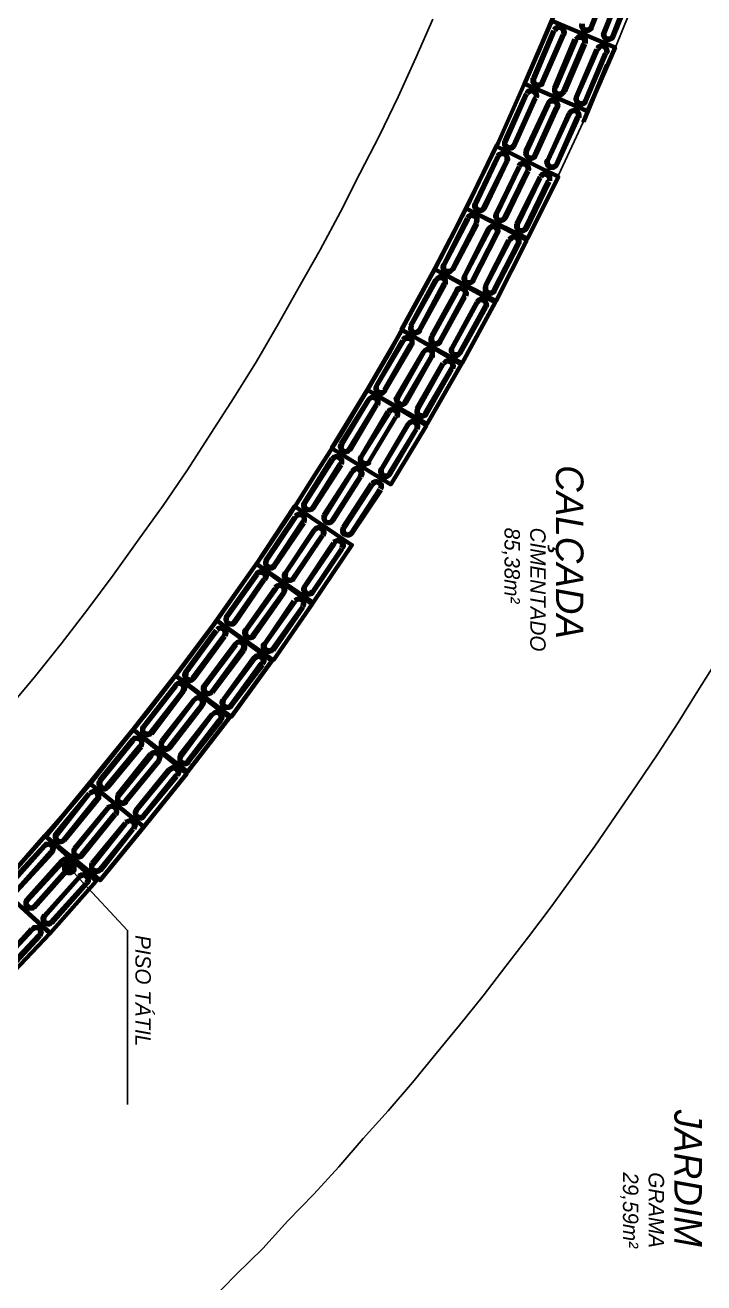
# Model space of a CAD drawing. Header units: millimetres. Extents: x 2273 to 2522, y 1034 to 1187.
# Drawn here: x 2394.156 to 2396.621, y 1162.299 to 1166.87 of the extents above; entities that cross this region are included whole.
import ezdxf

# ---------------------------------------------------------------- set-up
doc = ezdxf.new("R2010")
doc.units = ezdxf.units.MM
doc.layers.add('LAYER8', color=8, linetype='Continuous')
doc.layers.add('PAREDES', color=4, linetype='Continuous', lineweight=100)
doc.styles.get("Standard").update_dxf_attribs({"font": 'arial.ttf'})

# ---------------------------------------------------------------- blocks, each defined once
blk = doc.blocks.new('KJIUY')
at = {"layer": 'PAREDES', "color": 0, "linetype": 'Continuous'}
blk.add_lwpolyline([(83.3005, 144.5333), (83.1711, 144.651), (83.0417, 144.7657), (82.9093, 144.8775), (82.774, 144.9863), (82.6387, 145.0951), (82.5005, 145.201), (82.3623, 145.3039), (82.2211, 145.4039), (82.0799, 145.5039), (81.9358, 145.601), (81.7917, 145.6922), (81.6446, 145.7863), (81.4975, 145.8745), (81.3475, 145.9627), (81.1946, 146.0451), (81.0446, 146.1275), (80.8887, 146.2069), (80.7358, 146.2833), (80.5799, 146.3598), (80.4211, 146.4304), (80.2623, 146.501), (80.1034, 146.5686)], dxfattribs=at)
at = {"layer": 'PAREDES', "color": 160, "linetype": 'Continuous'}
for points in [[(80.1828, 146.7451), (80.0064, 146.8157)], [(80.1799, 146.7422), (80.0064, 146.8127)], [(80.0181, 146.8422), (80.1946, 146.7745)], [(80.0211, 146.848), (80.1946, 146.7775)], [(79.9858, 146.7657), (80.1623, 146.6951)], [(79.9887, 146.7686), (80.1652, 146.698)], [(80.3681, 146.4539), (80.1387, 146.5539), (80.2358, 146.7833), (80.4681, 146.6833), (80.3681, 146.4539)], [(80.1799, 146.7422), (80.1887, 146.7392), (80.1975, 146.7422), (80.2034, 146.7451), (80.2064, 146.751), (80.2093, 146.7598), (80.2064, 146.7686), (80.2034, 146.7745), (80.1946, 146.7775)], [(80.1828, 146.7451), (80.1946, 146.7451), (80.2034, 146.7539), (80.2034, 146.7657), (80.1946, 146.7745)], [(80.2564, 146.7539), (80.2475, 146.7569), (80.2417, 146.7539), (80.2328, 146.751), (80.2299, 146.7451), (80.227, 146.7363), (80.2299, 146.7275), (80.2328, 146.7216), (80.2387, 146.7186)], [(80.2534, 146.751), (80.2417, 146.751), (80.2328, 146.7422), (80.2328, 146.7304), (80.2417, 146.7216)], [(80.4181, 146.6451), (80.2417, 146.7216)], [(80.2564, 146.751), (80.4299, 146.6775)], [(80.2564, 146.748), (80.4299, 146.6745)], [(80.1505, 146.6627), (80.1564, 146.6598), (80.1652, 146.6627), (80.1711, 146.6657), (80.174, 146.6745), (80.177, 146.6804), (80.174, 146.6892), (80.1711, 146.6951), (80.1652, 146.701)], [(80.1505, 146.6657), (80.1623, 146.6657), (80.1711, 146.6745), (80.1711, 146.6863), (80.1623, 146.6951)], [(80.2211, 146.6775), (80.2152, 146.6775), (80.2064, 146.6775), (80.2005, 146.6716), (80.1946, 146.6657), (80.1946, 146.6569), (80.1946, 146.651), (80.2005, 146.6451), (80.2064, 146.6392)], [(80.2211, 146.6716), (80.2093, 146.6716), (80.2005, 146.6627), (80.2005, 146.651), (80.2064, 146.6422)], [(80.224, 146.6745), (80.3975, 146.601)], [(80.4152, 146.6422), (80.2417, 146.7157)], [(80.4152, 146.6422), (80.424, 146.6392), (80.4299, 146.6422), (80.4387, 146.6451), (80.4417, 146.651), (80.4446, 146.6598), (80.4417, 146.6686), (80.4387, 146.6745), (80.4299, 146.6775)], [(80.4181, 146.6451), (80.4299, 146.6451), (80.4387, 146.6539), (80.4387, 146.6657), (80.4299, 146.6745)], [(80.3828, 146.5627), (80.2064, 146.6363)], [(80.3828, 146.5686), (80.2093, 146.6422)], [(80.2211, 146.6686), (80.3946, 146.5951)], [(80.4917, 146.6539), (80.4828, 146.6539), (80.477, 146.6539), (80.4681, 146.648), (80.4652, 146.6422), (80.4623, 146.6363), (80.4652, 146.6275), (80.4681, 146.6216), (80.474, 146.6157)], [(80.4887, 146.648), (80.477, 146.648), (80.4681, 146.6422), (80.4681, 146.6304), (80.477, 146.6186)], [(80.4887, 146.6451), (80.6623, 146.5686)], [(80.4917, 146.651), (80.6652, 146.5716)], [(80.1887, 146.598), (80.1799, 146.601), (80.1711, 146.598), (80.1652, 146.5951), (80.1623, 146.5863), (80.1593, 146.5804), (80.1623, 146.5716), (80.1652, 146.5657), (80.1711, 146.5598)], [(80.1858, 146.5951), (80.174, 146.5951), (80.1652, 146.5863), (80.1652, 146.5745), (80.174, 146.5657)], [(80.1887, 146.598), (80.3652, 146.5216)], [(80.1887, 146.5922), (80.3623, 146.5157)], [(80.3828, 146.5627), (80.3887, 146.5627), (80.3975, 146.5627), (80.4034, 146.5657), (80.4093, 146.5745), (80.4093, 146.5804), (80.4093, 146.5892), (80.4034, 146.5951), (80.3975, 146.601)], [(80.3828, 146.5657), (80.3946, 146.5657), (80.4034, 146.5745), (80.4034, 146.5863), (80.3946, 146.5951)], [(80.6475, 146.5363), (80.474, 146.6157)], [(80.6475, 146.5392), (80.477, 146.6186)], [(80.3475, 146.4863), (80.174, 146.5598)], [(80.3505, 146.4892), (80.177, 146.5627)], [(80.4564, 146.5745), (80.4475, 146.5775), (80.4387, 146.5745), (80.4328, 146.5716), (80.4299, 146.5657), (80.427, 146.5569), (80.427, 146.548), (80.4328, 146.5422), (80.4387, 146.5392)], [(80.4534, 146.5716), (80.4417, 146.5716), (80.4328, 146.5627), (80.4328, 146.551), (80.4387, 146.5422)], [(80.6123, 146.4569), (80.4387, 146.5392)], [(80.6152, 146.4627), (80.4417, 146.5422)], [(80.4534, 146.5686), (80.627, 146.4892)], [(80.4564, 146.5745), (80.6299, 146.4951)], [(80.8211, 146.2422), (80.5946, 146.351), (80.7064, 146.5775), (80.9299, 146.4657), (80.8211, 146.2422)], [(80.6446, 146.5363), (80.6534, 146.5333), (80.6623, 146.5363), (80.6681, 146.5392), (80.674, 146.5451), (80.674, 146.5539), (80.674, 146.5598), (80.6681, 146.5686), (80.6623, 146.5716)], [(80.6475, 146.5392), (80.6593, 146.5392), (80.6681, 146.548), (80.6681, 146.5598), (80.6623, 146.5686)], [(80.7211, 146.548), (80.7152, 146.548), (80.7064, 146.548), (80.7005, 146.5451), (80.6946, 146.5363), (80.6946, 146.5304), (80.6946, 146.5216), (80.6975, 146.5157), (80.7034, 146.5098)], [(80.7211, 146.5422), (80.7093, 146.5451), (80.7005, 146.5363), (80.6975, 146.5245), (80.7064, 146.5157)], [(80.7211, 146.5392), (80.8917, 146.4569)], [(80.724, 146.5451), (80.8946, 146.4627)], [(80.3475, 146.4833), (80.3564, 146.4833), (80.3623, 146.4833), (80.3711, 146.4892), (80.374, 146.4951), (80.377, 146.5039), (80.374, 146.5098), (80.3711, 146.5186), (80.3623, 146.5216)], [(80.3505, 146.4892), (80.3623, 146.4892), (80.3711, 146.498), (80.3711, 146.5098), (80.3623, 146.5186)], [(80.4181, 146.498), (80.4123, 146.501), (80.4034, 146.498), (80.3975, 146.4951), (80.3917, 146.4892), (80.3917, 146.4804), (80.3917, 146.4716), (80.3946, 146.4657), (80.4034, 146.4627)], [(80.4181, 146.4951), (80.4064, 146.4951), (80.3975, 146.4863), (80.3946, 146.4745), (80.4034, 146.4657)], [(80.4181, 146.4922), (80.5917, 146.4127)], [(80.4211, 146.4951), (80.5946, 146.4186)], [(80.6123, 146.4598), (80.6211, 146.4569), (80.627, 146.4598), (80.6328, 146.4627), (80.6387, 146.4686), (80.6417, 146.4775), (80.6387, 146.4863), (80.6358, 146.4922), (80.6299, 146.4951)], [(80.6152, 146.4627), (80.627, 146.4627), (80.6358, 146.4716), (80.6358, 146.4833), (80.627, 146.4922)], [(80.877, 146.4245), (80.7064, 146.5098)], [(80.8799, 146.4304), (80.7093, 146.5127)], [(80.577, 146.3804), (80.4034, 146.4598)], [(80.5799, 146.3863), (80.4064, 146.4627)], [(80.6828, 146.4686), (80.677, 146.4716), (80.6681, 146.4686), (80.6623, 146.4657), (80.6564, 146.4598), (80.6564, 146.451), (80.6564, 146.4451), (80.6593, 146.4363), (80.6652, 146.4333)], [(80.6828, 146.4657), (80.6711, 146.4657), (80.6623, 146.4569), (80.6593, 146.4451), (80.6681, 146.4363)], [(80.6858, 146.4686), (80.8564, 146.3863)], [(80.6858, 146.4627), (80.8534, 146.3804)], [(81.0417, 146.1275), (80.8211, 146.2422), (80.9358, 146.4627), (81.1564, 146.351), (81.0417, 146.1275)], [(80.877, 146.4245), (80.8828, 146.4245), (80.8917, 146.4245), (80.8975, 146.4275), (80.9034, 146.4363), (80.9064, 146.4422), (80.9034, 146.451), (80.9005, 146.4569), (80.8946, 146.4627)], [(80.877, 146.4304), (80.8917, 146.4304), (80.9005, 146.4363), (80.9005, 146.448), (80.8917, 146.4569)], [(80.577, 146.3804), (80.5828, 146.3804), (80.5917, 146.3804), (80.5975, 146.3833), (80.6034, 146.3922), (80.6034, 146.398), (80.6034, 146.4069), (80.6005, 146.4127), (80.5917, 146.4186)], [(80.577, 146.3863), (80.5887, 146.3833), (80.5975, 146.3922), (80.6005, 146.4039), (80.5917, 146.4127)], [(80.8387, 146.351), (80.6681, 146.4333)], [(80.8417, 146.3539), (80.6711, 146.4363)], [(80.9505, 146.4333), (80.9446, 146.4363), (80.9358, 146.4363), (80.9299, 146.4304), (80.924, 146.4245), (80.9211, 146.4186), (80.924, 146.4098), (80.927, 146.4039), (80.9328, 146.398)], [(80.9505, 146.4304), (80.9387, 146.4304), (80.927, 146.4245), (80.927, 146.4127), (80.9358, 146.401)], [(81.1064, 146.3127), (80.9358, 146.401)], [(80.9505, 146.4333), (81.1211, 146.3451)], [(80.9505, 146.4275), (81.1181, 146.3422)], [(80.6475, 146.3922), (80.6417, 146.3951), (80.6328, 146.3922), (80.627, 146.3892), (80.6211, 146.3833), (80.6181, 146.3745), (80.6211, 146.3686), (80.624, 146.3598), (80.6299, 146.3569)], [(80.6475, 146.3892), (80.6328, 146.3892), (80.624, 146.3804), (80.624, 146.3686), (80.6328, 146.3598)], [(80.8064, 146.2775), (80.6328, 146.3598)], [(80.8034, 146.2745), (80.6328, 146.3569)], [(80.6475, 146.3922), (80.8211, 146.3098)], [(80.6475, 146.3892), (80.8181, 146.3039)], [(80.8387, 146.351), (80.8446, 146.348), (80.8534, 146.348), (80.8593, 146.3539), (80.8652, 146.3598), (80.8681, 146.3657), (80.8652, 146.3745), (80.8623, 146.3804), (80.8564, 146.3863)], [(80.8387, 146.3539), (80.8534, 146.3539), (80.8623, 146.3598), (80.8623, 146.3716), (80.8534, 146.3833)], [(80.9123, 146.3569), (80.9064, 146.3598), (80.8975, 146.3598), (80.8917, 146.3569), (80.8858, 146.348), (80.8828, 146.3422), (80.8858, 146.3333), (80.8887, 146.3275), (80.8946, 146.3216)], [(80.9123, 146.3539), (80.9005, 146.3539), (80.8887, 146.348), (80.8887, 146.3363), (80.8975, 146.3275)], [(80.9123, 146.3569), (81.0828, 146.2686)], [(80.9123, 146.351), (81.0799, 146.2657)], [(81.1034, 146.3098), (80.9358, 146.3951)], [(80.8034, 146.2745), (80.8093, 146.2716), (80.8181, 146.2716), (80.824, 146.2775), (80.8299, 146.2833), (80.8299, 146.2892), (80.8299, 146.298), (80.827, 146.3039), (80.8211, 146.3098)], [(80.8034, 146.2775), (80.8152, 146.2775), (80.824, 146.2833), (80.827, 146.298), (80.8181, 146.3069)], [(81.0652, 146.2363), (80.8946, 146.3216)], [(81.0652, 146.2392), (80.8975, 146.3275)], [(81.2623, 146.0069), (81.0417, 146.1275), (81.1623, 146.348), (81.3828, 146.2275), (81.2623, 146.0069)], [(81.1034, 146.3127), (81.1093, 146.3098), (81.1181, 146.3098), (81.124, 146.3127), (81.1299, 146.3216), (81.1328, 146.3275), (81.1299, 146.3363), (81.127, 146.3422), (81.1211, 146.348)], [(81.1034, 146.3157), (81.1152, 146.3157), (81.127, 146.3216), (81.127, 146.3333), (81.1181, 146.3451)], [(81.1799, 146.3157), (81.1711, 146.3186), (81.1623, 146.3157), (81.1564, 146.3127), (81.1505, 146.3069), (81.1475, 146.301), (81.1505, 146.2922), (81.1534, 146.2863), (81.1593, 146.2804)], [(81.177, 146.3127), (81.1652, 146.3127), (81.1564, 146.3069), (81.1534, 146.2922), (81.1623, 146.2833)], [(81.177, 146.3098), (81.3446, 146.2186)], [(81.1799, 146.3157), (81.3475, 146.2216)], [(80.874, 146.2804), (80.8652, 146.2833), (80.8564, 146.2833), (80.8505, 146.2804), (80.8446, 146.2745), (80.8446, 146.2657), (80.8446, 146.2569), (80.8475, 146.251), (80.8534, 146.2451)], [(80.8711, 146.2775), (80.8593, 146.2804), (80.8505, 146.2716), (80.8475, 146.2598), (80.8564, 146.251)], [(80.874, 146.2775), (81.0417, 146.1922)], [(80.877, 146.2833), (81.0446, 146.1951)], [(81.0652, 146.2363), (81.0711, 146.2333), (81.0799, 146.2333), (81.0858, 146.2392), (81.0917, 146.2451), (81.0946, 146.251), (81.0917, 146.2598), (81.0887, 146.2657), (81.0828, 146.2716)], [(81.0652, 146.2392), (81.0799, 146.2392), (81.0887, 146.2451), (81.0887, 146.2569), (81.0799, 146.2686)], [(81.3299, 146.1922), (81.1623, 146.2833)], [(81.3299, 146.1892), (81.1623, 146.2804)], [(81.027, 146.1598), (80.8564, 146.2451)], [(81.027, 146.1627), (80.8593, 146.251)], [(81.1387, 146.2422), (81.1299, 146.2451), (81.124, 146.2422), (81.1152, 146.2392), (81.1123, 146.2333), (81.1093, 146.2245), (81.1093, 146.2186), (81.1123, 146.2098), (81.1181, 146.2069)], [(81.1358, 146.2363), (81.124, 146.2392), (81.1152, 146.2304), (81.1123, 146.2186), (81.1211, 146.2098)], [(81.1358, 146.2363), (81.3034, 146.1451)], [(81.1417, 146.2392), (81.3064, 146.148)], [(81.4799, 145.8833), (81.2623, 146.0098), (81.3887, 146.2245), (81.6034, 146.101), (81.4799, 145.8833)], [(81.327, 146.1892), (81.3328, 146.1863), (81.3417, 146.1863), (81.3475, 146.1922), (81.3534, 146.198), (81.3564, 146.2039), (81.3564, 146.2127), (81.3505, 146.2186), (81.3446, 146.2245)], [(81.3299, 146.1922), (81.3417, 146.1922), (81.3505, 146.198), (81.3505, 146.2098), (81.3446, 146.2216)], [(81.024, 146.1598), (81.0328, 146.1569), (81.0387, 146.1569), (81.0475, 146.1627), (81.0505, 146.1686), (81.0534, 146.1745), (81.0534, 146.1833), (81.0475, 146.1892), (81.0417, 146.1951)], [(81.027, 146.1627), (81.0387, 146.1627), (81.0475, 146.1686), (81.0475, 146.1833), (81.0417, 146.1922)], [(81.0975, 146.1686), (81.0917, 146.1686), (81.0828, 146.1686), (81.077, 146.1657), (81.0711, 146.1598), (81.0681, 146.151), (81.0681, 146.1451), (81.074, 146.1363), (81.0799, 146.1333)], [(81.2858, 146.1157), (81.1181, 146.2069)], [(81.2887, 146.1186), (81.124, 146.2098)], [(81.4034, 146.1951), (81.3946, 146.198), (81.3887, 146.1951), (81.3799, 146.1922), (81.377, 146.1863), (81.374, 146.1804), (81.374, 146.1716), (81.377, 146.1657), (81.3828, 146.1598)], [(81.4005, 146.1922), (81.3887, 146.1922), (81.3799, 146.1863), (81.377, 146.1716), (81.3858, 146.1627)], [(81.4005, 146.1892), (81.5652, 146.0922)], [(81.4034, 146.1922), (81.5681, 146.098)], [(81.0946, 146.1627), (81.0828, 146.1657), (81.074, 146.1569), (81.074, 146.1451), (81.0799, 146.1363)], [(81.2475, 146.0422), (81.0799, 146.1363)], [(81.2475, 146.0392), (81.0799, 146.1304)], [(81.0946, 146.1598), (81.2623, 146.0716)], [(81.0975, 146.1657), (81.2652, 146.0745)], [(81.2858, 146.1157), (81.2946, 146.1127), (81.3005, 146.1127), (81.3093, 146.1157), (81.3123, 146.1245), (81.3152, 146.1304), (81.3152, 146.1392), (81.3123, 146.1451), (81.3064, 146.151)], [(81.2887, 146.1186), (81.3005, 146.1186), (81.3093, 146.1245), (81.3123, 146.1363), (81.3034, 146.1451)], [(81.5475, 146.0627), (81.3828, 146.1569)], [(81.5505, 146.0686), (81.3858, 146.1598)], [(81.2475, 146.0422), (81.2534, 146.0392), (81.2623, 146.0392), (81.2681, 146.0422), (81.274, 146.048), (81.277, 146.0569), (81.274, 146.0627), (81.2711, 146.0716), (81.2652, 146.0775)], [(81.3623, 146.1216), (81.3534, 146.1216), (81.3446, 146.1216), (81.3387, 146.1186), (81.3328, 146.1127), (81.3299, 146.1069), (81.3328, 146.098), (81.3358, 146.0922), (81.3417, 146.0863)], [(81.3593, 146.1157), (81.3475, 146.1186), (81.3358, 146.1098), (81.3358, 146.098), (81.3417, 146.0892)], [(81.5064, 145.9892), (81.3417, 146.0863)], [(81.5093, 145.9951), (81.3446, 146.0892)], [(81.3593, 146.1186), (81.527, 146.0245)], [(81.3593, 146.1157), (81.524, 146.0186)], [(81.6917, 145.7539), (81.4799, 145.8833), (81.6093, 146.098), (81.824, 145.9686), (81.6917, 145.7539)], [(81.5475, 146.0657), (81.5564, 146.0627), (81.5652, 146.0627), (81.5711, 146.0657), (81.577, 146.0716), (81.5799, 146.0804), (81.577, 146.0863), (81.574, 146.0951), (81.5681, 146.098)], [(81.5505, 146.0686), (81.5623, 146.0657), (81.5711, 146.0745), (81.574, 146.0863), (81.5652, 146.0951)], [(81.2475, 146.0451), (81.2593, 146.0422), (81.2711, 146.051), (81.2711, 146.0627), (81.2623, 146.0716)], [(81.3181, 146.0451), (81.3123, 146.048), (81.3034, 146.048), (81.2975, 146.0451), (81.2917, 146.0392), (81.2887, 146.0304), (81.2887, 146.0245), (81.2917, 146.0157), (81.2975, 146.0127)], [(81.3152, 146.0422), (81.3034, 146.0451), (81.2946, 146.0363), (81.2946, 146.0245), (81.3005, 146.0157)], [(81.3152, 146.0392), (81.4799, 145.9451)], [(81.3181, 146.0451), (81.4828, 145.948)], [(81.624, 146.0657), (81.6152, 146.0686), (81.6093, 146.0686), (81.6005, 146.0657), (81.5975, 146.0598), (81.5946, 146.051), (81.5946, 146.0422), (81.5975, 146.0363), (81.6034, 146.0304)], [(81.6211, 146.0627), (81.6093, 146.0627), (81.6005, 146.0569), (81.5975, 146.0451), (81.6064, 146.0333)], [(81.7681, 145.9333), (81.6034, 146.0304)], [(81.7681, 145.9363), (81.6064, 146.0333)], [(81.624, 146.0627), (81.7887, 145.9657)], [(81.624, 146.0598), (81.7828, 145.9627)], [(81.4652, 145.9186), (81.3005, 146.0157)], [(81.4652, 145.9157), (81.3005, 146.0098)], [(81.5064, 145.9892), (81.5152, 145.9863), (81.5211, 145.9892), (81.527, 145.9922), (81.5328, 145.998), (81.5358, 146.0039), (81.5358, 146.0127), (81.5328, 146.0186), (81.527, 146.0245)], [(81.5093, 145.9951), (81.5211, 145.9922), (81.5299, 146.001), (81.5328, 146.0127), (81.524, 146.0216)], [(81.5799, 145.9922), (81.5711, 145.9951), (81.5652, 145.9951), (81.5564, 145.9922), (81.5505, 145.9863), (81.5505, 145.9775), (81.5505, 145.9716), (81.5534, 145.9627), (81.5593, 145.9598)], [(81.577, 145.9892), (81.5652, 145.9922), (81.5564, 145.9833), (81.5534, 145.9716), (81.5623, 145.9627)], [(81.5799, 145.9863), (81.7417, 145.8892)], [(81.4652, 145.9157), (81.4711, 145.9127), (81.4799, 145.9127), (81.4858, 145.9186), (81.4917, 145.9245), (81.4946, 145.9304), (81.4946, 145.9392), (81.4887, 145.9451), (81.4828, 145.951)], [(81.4652, 145.9186), (81.477, 145.9186), (81.4887, 145.9245), (81.4887, 145.9392), (81.4828, 145.948)], [(81.724, 145.8598), (81.5593, 145.9569)], [(81.724, 145.8627), (81.5652, 145.9627)], [(81.7652, 145.9333), (81.774, 145.9304), (81.7828, 145.9304), (81.7887, 145.9333), (81.7946, 145.9392), (81.7975, 145.948), (81.7975, 145.9539), (81.7917, 145.9627), (81.7858, 145.9686)], [(81.7681, 145.9363), (81.7799, 145.9363), (81.7917, 145.9422), (81.7917, 145.9539), (81.7858, 145.9627)], [(81.5358, 145.9216), (81.527, 145.9245), (81.5211, 145.9245), (81.5123, 145.9216), (81.5064, 145.9157), (81.5034, 145.9069), (81.5064, 145.898), (81.5093, 145.8922), (81.5152, 145.8863)], [(81.5328, 145.9186), (81.5211, 145.9186), (81.5123, 145.9127), (81.5093, 145.901), (81.5152, 145.8892)], [(81.5328, 145.9157), (81.6975, 145.8157)], [(81.5358, 145.9186), (81.7005, 145.8216)], [(81.8417, 145.9333), (81.8358, 145.9363), (81.827, 145.9363), (81.8211, 145.9333), (81.8152, 145.9275), (81.8123, 145.9186), (81.8123, 145.9127), (81.8152, 145.9039), (81.8211, 145.901)], [(81.8387, 145.9304), (81.827, 145.9333), (81.8181, 145.9245), (81.8152, 145.9127), (81.824, 145.9039)], [(81.9799, 145.7951), (81.8211, 145.898)], [(81.9858, 145.798), (81.824, 145.9039)], [(81.8417, 145.9275), (82.0005, 145.8245)], [(81.8446, 145.9333), (82.0034, 145.8275)], [(81.677, 145.7863), (81.5152, 145.8863)], [(81.6828, 145.7892), (81.5181, 145.8892)], [(81.7211, 145.8598), (81.7299, 145.8569), (81.7358, 145.8569), (81.7446, 145.8598), (81.7505, 145.8657), (81.7534, 145.8745), (81.7505, 145.8804), (81.7475, 145.8892), (81.7417, 145.8922)], [(81.724, 145.8627), (81.7358, 145.8598), (81.7446, 145.8686), (81.7475, 145.8804), (81.7417, 145.8892)], [(81.7946, 145.8627), (81.7887, 145.8657), (81.7799, 145.8657), (81.774, 145.8598), (81.7681, 145.8569), (81.7652, 145.848), (81.7652, 145.8392), (81.7681, 145.8333), (81.774, 145.8275)], [(81.7946, 145.8569), (81.7828, 145.8598), (81.7711, 145.8539), (81.7681, 145.8422), (81.777, 145.8304)], [(81.7946, 145.8569), (81.9564, 145.7539)], [(81.7975, 145.8598), (81.9564, 145.7598)], [(81.677, 145.7863), (81.6858, 145.7833), (81.6917, 145.7863), (81.7005, 145.7892), (81.7064, 145.7951), (81.7064, 145.801), (81.7064, 145.8098), (81.7034, 145.8157), (81.6975, 145.8216)], [(81.6799, 145.7922), (81.6917, 145.7892), (81.7005, 145.7951), (81.7034, 145.8069), (81.6946, 145.8186)], [(81.9387, 145.7304), (81.777, 145.8304)], [(81.9358, 145.7245), (81.777, 145.8275)], [(82.1123, 145.4804), (81.9034, 145.6186), (82.0446, 145.8275), (82.2534, 145.6863), (82.1123, 145.4804)], [(81.9799, 145.7951), (81.9887, 145.7922), (81.9946, 145.7922), (82.0034, 145.7951), (82.0064, 145.801), (82.0093, 145.8098), (82.0093, 145.8186), (82.0064, 145.8245), (82.0005, 145.8304)], [(81.9828, 145.798), (81.9946, 145.798), (82.0034, 145.8039), (82.0064, 145.8157), (81.9975, 145.8275)], [(81.7505, 145.7892), (81.7446, 145.7922), (81.7358, 145.7922), (81.7299, 145.7892), (81.724, 145.7833), (81.7211, 145.7745), (81.7211, 145.7686), (81.724, 145.7598), (81.7299, 145.7569)], [(81.7505, 145.7863), (81.7358, 145.7892), (81.727, 145.7804), (81.724, 145.7686), (81.7328, 145.7598)], [(81.8946, 145.6569), (81.7328, 145.7598)], [(81.7475, 145.7833), (81.9093, 145.6833)], [(81.7534, 145.7892), (81.9123, 145.6863)], [(81.9358, 145.7245), (81.9417, 145.7245), (81.9505, 145.7245), (81.9564, 145.7275), (81.9623, 145.7333), (81.9652, 145.7392), (81.9652, 145.748), (81.9623, 145.7539), (81.9564, 145.7598)], [(81.9387, 145.7304), (81.9505, 145.7275), (81.9593, 145.7333), (81.9623, 145.7451), (81.9534, 145.7569)], [(82.0564, 145.7922), (82.0505, 145.798), (82.0417, 145.798), (82.0358, 145.7951), (82.0299, 145.7892), (82.027, 145.7804), (82.027, 145.7716), (82.0299, 145.7657), (82.0328, 145.7598)], [(82.0534, 145.7892), (82.0417, 145.7922), (82.0328, 145.7863), (82.0299, 145.7745), (82.0358, 145.7627)], [(82.1946, 145.6539), (82.0358, 145.7598)], [(82.1975, 145.6569), (82.0387, 145.7657)], [(82.0564, 145.7892), (82.2152, 145.6833)], [(82.0593, 145.7922), (82.2152, 145.6863)], [(81.8887, 145.6539), (81.7299, 145.7539)], [(82.0093, 145.7245), (82.0034, 145.7275), (81.9946, 145.7275), (81.9887, 145.7245), (81.9828, 145.7186), (81.9799, 145.7098), (81.9799, 145.7039), (81.9828, 145.6951), (81.9887, 145.6892)], [(82.0064, 145.7216), (81.9946, 145.7216), (81.9858, 145.7157), (81.9828, 145.7039), (81.9887, 145.6951)], [(82.0093, 145.7216), (82.1681, 145.6157)], [(82.0093, 145.7186), (82.1652, 145.6127)], [(81.8887, 145.6539), (81.8975, 145.651), (81.9034, 145.651), (81.9123, 145.6539), (81.9152, 145.6598), (81.9181, 145.6686), (81.9181, 145.6745), (81.9152, 145.6833), (81.9093, 145.6892)], [(81.8917, 145.6569), (81.9034, 145.6569), (81.9123, 145.6627), (81.9152, 145.6745), (81.9093, 145.6833)], [(82.1475, 145.5833), (81.9887, 145.6892)], [(82.1475, 145.5863), (81.9917, 145.6922)], [(82.3181, 145.3363), (82.1123, 145.4804), (82.2593, 145.6833), (82.4623, 145.5422), (82.3181, 145.3363)], [(82.1946, 145.6539), (82.2005, 145.651), (82.2093, 145.651), (82.2152, 145.6539), (82.2211, 145.6598), (82.224, 145.6686), (82.224, 145.6745), (82.2211, 145.6833), (82.2152, 145.6863)], [(82.1946, 145.6569), (82.2064, 145.6569), (82.2181, 145.6627), (82.2211, 145.6745), (82.2123, 145.6833)], [(81.9623, 145.6539), (81.9534, 145.6569), (81.9475, 145.6569), (81.9387, 145.6539), (81.9328, 145.648), (81.9299, 145.6422), (81.9299, 145.6333), (81.9328, 145.6275), (81.9387, 145.6216)], [(81.9593, 145.651), (81.9475, 145.6539), (81.9358, 145.6451), (81.9358, 145.6333), (81.9417, 145.6245)], [(82.1005, 145.5186), (81.9417, 145.6245)], [(81.9593, 145.648), (82.1181, 145.5422)], [(81.9652, 145.6539), (82.1211, 145.548)], [(82.2681, 145.651), (82.2623, 145.6539), (82.2534, 145.6539), (82.2475, 145.651), (82.2417, 145.648), (82.2387, 145.6392), (82.2387, 145.6304), (82.2417, 145.6245), (82.2446, 145.6186)], [(82.2652, 145.648), (82.2534, 145.651), (82.2446, 145.6451), (82.2417, 145.6333), (82.2475, 145.6216)], [(82.4034, 145.5127), (82.2505, 145.6216)], [(82.2681, 145.648), (82.424, 145.5363)], [(82.2711, 145.651), (82.427, 145.5422)], [(82.1005, 145.5127), (81.9417, 145.6186)], [(82.1446, 145.5833), (82.1505, 145.5804), (82.1593, 145.5804), (82.1681, 145.5833), (82.1711, 145.5892), (82.174, 145.598), (82.174, 145.6039), (82.1711, 145.6127), (82.1681, 145.6186)], [(82.1475, 145.5892), (82.1593, 145.5863), (82.1681, 145.5922), (82.1711, 145.6039), (82.1652, 145.6157)], [(82.2211, 145.5804), (82.2123, 145.5833), (82.2064, 145.5863), (82.1975, 145.5833), (82.1917, 145.5775), (82.1887, 145.5686), (82.1887, 145.5627), (82.1917, 145.5539), (82.1975, 145.548)], [(82.2181, 145.5775), (82.2064, 145.5804), (82.1946, 145.5745), (82.1917, 145.5627), (82.2005, 145.551)], [(82.2181, 145.5775), (82.374, 145.4657)], [(82.2211, 145.5804), (82.377, 145.4716)], [(82.4034, 145.5098), (82.2475, 145.6157)], [(82.0975, 145.5157), (82.1064, 145.5127), (82.1123, 145.5127), (82.1211, 145.5157), (82.127, 145.5186), (82.1299, 145.5275), (82.1299, 145.5363), (82.127, 145.5422), (82.1211, 145.548)], [(82.1005, 145.5186), (82.1123, 145.5157), (82.1211, 145.5216), (82.124, 145.5333), (82.1181, 145.5451)], [(82.3564, 145.4422), (82.2005, 145.5539)], [(82.3534, 145.4392), (82.2005, 145.548)], [(82.5181, 145.1863), (82.3181, 145.3363), (82.4652, 145.5363), (82.6681, 145.3892), (82.5181, 145.1863)], [(82.4005, 145.5098), (82.4064, 145.5039), (82.4152, 145.5039), (82.424, 145.5069), (82.427, 145.5127), (82.4328, 145.5216), (82.4328, 145.5275), (82.4299, 145.5363), (82.424, 145.5422)], [(82.4034, 145.5127), (82.4152, 145.5098), (82.424, 145.5157), (82.427, 145.5275), (82.4211, 145.5392)], [(82.1711, 145.5127), (82.1652, 145.5157), (82.1564, 145.5186), (82.1505, 145.5157), (82.1446, 145.5098), (82.1417, 145.501), (82.1387, 145.4951), (82.1417, 145.4863), (82.1475, 145.4804)], [(82.1681, 145.5098), (82.1564, 145.5127), (82.1475, 145.5069), (82.1446, 145.4951), (82.1505, 145.4833)], [(82.3064, 145.3745), (82.1534, 145.4833)], [(82.1681, 145.5069), (82.324, 145.398)], [(82.1711, 145.5098), (82.327, 145.4039)], [(82.477, 145.5039), (82.4681, 145.5098), (82.4623, 145.5098), (82.4534, 145.5069), (82.4475, 145.501), (82.4446, 145.4922), (82.4446, 145.4863), (82.4475, 145.4775), (82.4534, 145.4716)], [(82.474, 145.501), (82.4623, 145.5039), (82.4534, 145.498), (82.4505, 145.4863), (82.4564, 145.4775)], [(82.474, 145.498), (82.627, 145.3863)], [(82.4799, 145.5039), (82.6299, 145.3892)], [(82.3064, 145.3686), (82.1475, 145.4804)], [(82.3505, 145.4392), (82.3593, 145.4363), (82.3681, 145.4363), (82.374, 145.4392), (82.3799, 145.4451), (82.3828, 145.4539), (82.3828, 145.4598), (82.3799, 145.4686), (82.374, 145.4745)], [(82.3534, 145.4451), (82.3652, 145.4422), (82.377, 145.448), (82.3799, 145.4598), (82.3711, 145.4686)], [(82.427, 145.4363), (82.4181, 145.4392), (82.4123, 145.4392), (82.4034, 145.4363), (82.3975, 145.4304), (82.3946, 145.4245), (82.3946, 145.4157), (82.3975, 145.4098), (82.4034, 145.4039)], [(82.427, 145.4363), (82.5799, 145.3216)], [(82.6064, 145.3598), (82.4534, 145.4716)], [(82.6093, 145.3598), (82.4564, 145.4745)], [(82.3034, 145.3716), (82.3093, 145.3686), (82.3181, 145.3686), (82.324, 145.3716), (82.3299, 145.3745), (82.3328, 145.3833), (82.3328, 145.3892), (82.3328, 145.398), (82.327, 145.4039)], [(82.3064, 145.3745), (82.3181, 145.3716), (82.327, 145.3775), (82.3299, 145.3892), (82.324, 145.401)], [(82.424, 145.4304), (82.4123, 145.4333), (82.4005, 145.4275), (82.3975, 145.4157), (82.4034, 145.4069)], [(82.5564, 145.2892), (82.4034, 145.4039)], [(82.5593, 145.2922), (82.4064, 145.4069)], [(82.424, 145.4304), (82.577, 145.3186)], [(82.6064, 145.3569), (82.6123, 145.3539), (82.6211, 145.3539), (82.627, 145.3569), (82.6328, 145.3627), (82.6358, 145.3686), (82.6358, 145.3775), (82.6358, 145.3833), (82.6299, 145.3922)], [(82.374, 145.3686), (82.3681, 145.3716), (82.3593, 145.3716), (82.3534, 145.3686), (82.3475, 145.3627), (82.3446, 145.3569), (82.3446, 145.348), (82.3446, 145.3422), (82.3505, 145.3363)], [(82.374, 145.3627), (82.3623, 145.3657), (82.3505, 145.3598), (82.3475, 145.348), (82.3534, 145.3392)], [(82.374, 145.3627), (82.527, 145.248)], [(82.377, 145.3657), (82.5299, 145.2539)], [(82.7152, 145.0333), (82.5181, 145.1863), (82.6711, 145.3833), (82.8681, 145.2304), (82.7152, 145.0333)], [(82.6093, 145.3627), (82.6211, 145.3598), (82.6299, 145.3657), (82.6328, 145.3775), (82.627, 145.3863)], [(82.6828, 145.351), (82.674, 145.3569), (82.6681, 145.3569), (82.6593, 145.3539), (82.6534, 145.348), (82.6505, 145.3422), (82.6505, 145.3333), (82.6534, 145.3275), (82.6593, 145.3216)], [(82.6799, 145.348), (82.6681, 145.351), (82.6564, 145.3451), (82.6534, 145.3333), (82.6593, 145.3245)], [(82.6799, 145.3451), (82.8299, 145.2304)], [(82.6828, 145.351), (82.8328, 145.2333)], [(82.5064, 145.2216), (82.3534, 145.3333)], [(82.5093, 145.2245), (82.3564, 145.3363)], [(82.5534, 145.2892), (82.5623, 145.2863), (82.5711, 145.2863), (82.577, 145.2892), (82.5828, 145.2951), (82.5858, 145.301), (82.5858, 145.3098), (82.5828, 145.3157), (82.5799, 145.3216)], [(82.5564, 145.2951), (82.5681, 145.2922), (82.5799, 145.298), (82.5828, 145.3098), (82.577, 145.3186)], [(82.8123, 145.2069), (82.6593, 145.3216)], [(82.8093, 145.201), (82.6593, 145.3186)], [(82.5064, 145.2216), (82.5123, 145.2186), (82.5211, 145.2186), (82.527, 145.2216), (82.5328, 145.2275), (82.5387, 145.2333), (82.5387, 145.2422), (82.5358, 145.248), (82.5299, 145.2539)], [(82.6299, 145.2833), (82.6211, 145.2892), (82.6152, 145.2892), (82.6064, 145.2863), (82.6005, 145.2804), (82.5975, 145.2745), (82.5975, 145.2657), (82.6005, 145.2598), (82.6064, 145.2539)], [(82.627, 145.2804), (82.6152, 145.2833), (82.6034, 145.2775), (82.6005, 145.2657), (82.6064, 145.2569)], [(82.7564, 145.1363), (82.6064, 145.2539)], [(82.7593, 145.1392), (82.6093, 145.2539)], [(82.627, 145.2804), (82.777, 145.1627)], [(82.6299, 145.2833), (82.7828, 145.1657)], [(82.5093, 145.2275), (82.5211, 145.2245), (82.5299, 145.2304), (82.5328, 145.2422), (82.527, 145.251)], [(82.577, 145.2157), (82.5681, 145.2216), (82.5623, 145.2216), (82.5534, 145.2186), (82.5475, 145.2127), (82.5446, 145.2069), (82.5446, 145.198), (82.5475, 145.1922), (82.5534, 145.1863)], [(82.574, 145.2127), (82.5623, 145.2157), (82.5505, 145.2098), (82.5475, 145.198), (82.5534, 145.1892)], [(82.577, 145.2157), (82.7299, 145.101)], [(82.577, 145.2127), (82.727, 145.0951)], [(82.9093, 144.8745), (82.7152, 145.0333), (82.874, 145.2275), (83.0681, 145.0716), (82.9093, 144.8745)], [(82.8093, 145.2039), (82.8152, 145.201), (82.824, 145.201), (82.8299, 145.201), (82.8358, 145.2069), (82.8387, 145.2157), (82.8417, 145.2216), (82.8387, 145.2304), (82.8328, 145.2363)], [(82.8123, 145.2069), (82.824, 145.2039), (82.8328, 145.2098), (82.8358, 145.2216), (82.8299, 145.2333)], [(82.7064, 145.0686), (82.5534, 145.1863)], [(82.7064, 145.0716), (82.5564, 145.1892)], [(82.7564, 145.1363), (82.7623, 145.1333), (82.7711, 145.1333), (82.777, 145.1333), (82.7828, 145.1392), (82.7858, 145.148), (82.7887, 145.1539), (82.7858, 145.1627), (82.7799, 145.1686)], [(82.7593, 145.1392), (82.7711, 145.1363), (82.7799, 145.1422), (82.7828, 145.1539), (82.777, 145.1657)], [(82.8828, 145.1951), (82.877, 145.198), (82.8681, 145.201), (82.8623, 145.198), (82.8564, 145.1922), (82.8534, 145.1863), (82.8505, 145.1775), (82.8534, 145.1716), (82.8593, 145.1627)], [(82.8828, 145.1922), (82.8711, 145.1951), (82.8593, 145.1892), (82.8564, 145.1775), (82.8623, 145.1686)], [(83.0064, 145.0422), (82.8593, 145.1627)], [(83.0093, 145.0451), (82.8623, 145.1657)], [(82.8799, 145.1892), (83.0299, 145.0686)], [(82.8858, 145.1922), (83.0299, 145.0716)], [(82.8299, 145.1275), (82.8211, 145.1304), (82.8152, 145.1333), (82.8064, 145.1304), (82.8005, 145.1245), (82.7975, 145.1186), (82.7975, 145.1098), (82.7975, 145.1039), (82.8034, 145.0951)], [(82.827, 145.1245), (82.8152, 145.1275), (82.8034, 145.1216), (82.8005, 145.1098), (82.8064, 145.101)], [(82.827, 145.1245), (82.974, 145.0039)], [(82.8299, 145.1275), (82.977, 145.0069)], [(82.7034, 145.0686), (82.7093, 145.0657), (82.7181, 145.0657), (82.724, 145.0657), (82.7299, 145.0716), (82.7328, 145.0804), (82.7358, 145.0863), (82.7328, 145.0951), (82.727, 145.101)], [(82.7064, 145.0716), (82.7181, 145.0686), (82.727, 145.0745), (82.7299, 145.0863), (82.724, 145.098)], [(82.9534, 144.9745), (82.8034, 145.0951)], [(82.9564, 144.9804), (82.8093, 145.101)], [(83.1034, 144.7157), (82.9093, 144.8745), (83.0681, 145.0716), (83.2623, 144.9127), (83.1034, 144.7157)], [(83.0064, 145.0422), (83.0123, 145.0392), (83.0211, 145.0392), (83.027, 145.0422), (83.0328, 145.0451), (83.0358, 145.0539), (83.0387, 145.0598), (83.0358, 145.0686), (83.0299, 145.0745)], [(83.0064, 145.048), (83.0181, 145.0422), (83.0299, 145.048), (83.0328, 145.0598), (83.027, 145.0716)], [(82.777, 145.0627), (82.7681, 145.0657), (82.7623, 145.0657), (82.7534, 145.0627), (82.7475, 145.0598), (82.7446, 145.051), (82.7446, 145.0451), (82.7446, 145.0363), (82.7505, 145.0304)], [(82.774, 145.0598), (82.7623, 145.0627), (82.7505, 145.0569), (82.7475, 145.0451), (82.7534, 145.0333)], [(82.9005, 144.9098), (82.7505, 145.0304)], [(82.9034, 144.9127), (82.7564, 145.0333)], [(82.774, 145.0569), (82.9211, 144.9363)], [(82.777, 145.0627), (82.924, 144.9422)], [(83.077, 145.0363), (83.0711, 145.0392), (83.0623, 145.0422), (83.0534, 145.0392), (83.0475, 145.0333), (83.0446, 145.0275), (83.0446, 145.0186), (83.0475, 145.0127), (83.0505, 145.0039)], [(83.074, 145.0333), (83.0623, 145.0363), (83.0505, 145.0304), (83.0475, 145.0186), (83.0534, 145.0098)], [(83.077, 145.0333), (83.227, 144.9157)], [(83.077, 145.0304), (83.2211, 144.9127)], [(82.9534, 144.9775), (82.9593, 144.9745), (82.9681, 144.9745), (82.974, 144.9745), (82.9799, 144.9804), (82.9828, 144.9892), (82.9858, 144.9951), (82.9828, 145.0039), (82.977, 145.0098)], [(82.9534, 144.9804), (82.9652, 144.9775), (82.977, 144.9833), (82.9799, 144.9951), (82.974, 145.0069)], [(83.2005, 144.8833), (83.0534, 145.0039)], [(83.2034, 144.8892), (83.0564, 145.0069)], [(82.9005, 144.9127), (82.9064, 144.9069), (82.9152, 144.9069), (82.9211, 144.9098), (82.927, 144.9157), (82.9299, 144.9216), (82.9328, 144.9304), (82.9299, 144.9363), (82.924, 144.9422)], [(82.9005, 144.9157), (82.9123, 144.9127), (82.924, 144.9186), (82.927, 144.9304), (82.9211, 144.9392)], [(83.024, 144.9716), (83.0181, 144.9745), (83.0093, 144.9745), (83.0005, 144.9716), (82.9946, 144.9686), (82.9917, 144.9598), (82.9917, 144.9539), (82.9946, 144.9451), (82.9975, 144.9392)], [(83.0211, 144.9686), (83.0093, 144.9716), (82.9975, 144.9657), (82.9946, 144.9539), (83.0005, 144.9422)], [(83.1505, 144.8216), (83.0005, 144.9422)], [(83.1475, 144.8186), (83.0005, 144.9392)], [(83.0211, 144.9657), (83.1681, 144.8451)], [(83.024, 144.9686), (83.174, 144.848)], [(82.9711, 144.9039), (82.9652, 144.9098), (82.9564, 144.9098), (82.9475, 144.9069), (82.9417, 144.901), (82.9387, 144.8951), (82.9387, 144.8863), (82.9417, 144.8804), (82.9446, 144.8745)], [(82.9681, 144.901), (82.9564, 144.9039), (82.9446, 144.901), (82.9417, 144.8892), (82.9475, 144.8775)], [(82.9681, 144.898), (83.1152, 144.7804)], [(82.9711, 144.9039), (83.1181, 144.7833)], [(83.2887, 144.548), (83.1005, 144.7127), (83.2652, 144.898), (83.4534, 144.7333), (83.2887, 144.548)], [(83.2005, 144.8833), (83.2064, 144.8804), (83.2152, 144.8804), (83.2211, 144.8833), (83.227, 144.8863), (83.2328, 144.8951), (83.2328, 144.901), (83.2299, 144.9098), (83.224, 144.9157)], [(83.2034, 144.8892), (83.2152, 144.8833), (83.224, 144.8892), (83.227, 144.901), (83.2211, 144.9127)], [(83.0975, 144.7569), (82.9475, 144.8745)], [(83.0917, 144.7539), (82.9475, 144.8716)], [(83.1475, 144.8186), (83.1534, 144.8157), (83.1623, 144.8157), (83.1681, 144.8157), (83.174, 144.8216), (83.1799, 144.8304), (83.1799, 144.8363), (83.177, 144.8451), (83.1711, 144.851)], [(83.1505, 144.8216), (83.1623, 144.8186), (83.1711, 144.8245), (83.174, 144.8363), (83.1681, 144.848)], [(83.274, 144.8657), (83.2681, 144.8716), (83.2593, 144.8716), (83.2534, 144.8686), (83.2446, 144.8657), (83.2417, 144.8569), (83.2417, 144.851), (83.2417, 144.8422), (83.2475, 144.8363)], [(83.2711, 144.8627), (83.2593, 144.8686), (83.2505, 144.8627), (83.2446, 144.851), (83.2505, 144.8392)], [(83.274, 144.8657), (83.4181, 144.7392)], [(83.274, 144.8598), (83.4152, 144.7333)], [(83.2181, 144.8039), (83.2093, 144.8069), (83.2034, 144.8069), (83.1946, 144.8069), (83.1887, 144.801), (83.1858, 144.7951), (83.1828, 144.7863), (83.1858, 144.7804), (83.1917, 144.7716)], [(83.2152, 144.801), (83.2034, 144.8039), (83.1917, 144.798), (83.1887, 144.7863), (83.1946, 144.7775)], [(83.2152, 144.798), (83.3564, 144.6716)], [(83.2211, 144.801), (83.3623, 144.6745)], [(83.3946, 144.7127), (83.2505, 144.8392)], [(83.3917, 144.7098), (83.2505, 144.8363)], [(83.0917, 144.7539), (83.0975, 144.748), (83.1064, 144.748), (83.1152, 144.751), (83.1211, 144.7569), (83.124, 144.7627), (83.124, 144.7716), (83.1211, 144.7775), (83.1181, 144.7833)], [(83.0946, 144.7569), (83.1064, 144.7539), (83.1181, 144.7598), (83.1211, 144.7716), (83.1152, 144.7804)], [(83.3328, 144.6451), (83.1917, 144.7716)], [(83.3387, 144.648), (83.1975, 144.7775)], [(83.1623, 144.7392), (83.1564, 144.7422), (83.1475, 144.7451), (83.1417, 144.7422), (83.1328, 144.7392), (83.1299, 144.7304), (83.1299, 144.7245), (83.1299, 144.7157), (83.1358, 144.7098)], [(83.1593, 144.7363), (83.1475, 144.7392), (83.1358, 144.7363), (83.1328, 144.7245), (83.1387, 144.7127)], [(83.277, 144.5804), (83.1358, 144.7098)], [(83.2799, 144.5863), (83.1387, 144.7127)], [(83.1593, 144.7333), (83.3005, 144.6069)], [(83.1623, 144.7392), (83.3034, 144.6098)], [(83.4711, 144.3775), (83.2887, 144.548), (83.4564, 144.7304), (83.6387, 144.5569), (83.4711, 144.3775)], [(83.3887, 144.7098), (83.3975, 144.7039), (83.4034, 144.7039), (83.4123, 144.7069), (83.4181, 144.7098), (83.4211, 144.7186), (83.424, 144.7245), (83.4211, 144.7333), (83.4152, 144.7392)], [(83.3917, 144.7127), (83.4034, 144.7098), (83.4152, 144.7127), (83.4181, 144.7245), (83.4123, 144.7363)], [(83.3328, 144.6451), (83.3387, 144.6422), (83.3475, 144.6422), (83.3534, 144.6422), (83.3623, 144.648), (83.3652, 144.6539), (83.3652, 144.6627), (83.3652, 144.6686), (83.3593, 144.6745)], [(83.3358, 144.648), (83.3475, 144.6451), (83.3564, 144.651), (83.3623, 144.6627), (83.3564, 144.6716)], [(83.4652, 144.6951), (83.4593, 144.698), (83.4505, 144.701), (83.4446, 144.698), (83.4358, 144.6951), (83.4328, 144.6863), (83.4328, 144.6804), (83.4328, 144.6716), (83.4387, 144.6657)], [(83.4623, 144.6922), (83.4505, 144.6951), (83.4387, 144.6922), (83.4358, 144.6804), (83.4417, 144.6686)], [(83.577, 144.5363), (83.4387, 144.6627)], [(83.5799, 144.5392), (83.4417, 144.6686)], [(83.4623, 144.6892), (83.6005, 144.5598)], [(83.4652, 144.6951), (83.6064, 144.5657)]]:
    blk.add_lwpolyline(points, dxfattribs=at)
at = {"layer": 'PAREDES', "color": 252, "linetype": 'Continuous'}
blk.add_lwpolyline([(80.5064, 146.6686), (80.5064, 146.6686), (80.3005, 146.7539), (80.5064, 146.6686)], dxfattribs=at)

msp = doc.modelspace()

# ---------------------------------------------------------------- hatches: boundary and pattern name
at = {"layer": 'LAYER8', "linetype": 'Continuous'}
for points in [[(2394.299, 1163.8243), (2394.2931, 1163.8125), (2394.3166, 1163.8037), (2394.299, 1163.8243), (2394.2931, 1163.8125), (2394.3166, 1163.8037), (2394.2931, 1163.8007), (2394.2931, 1163.8125), (2394.299, 1163.8243), (2394.3166, 1163.8037), (2394.2931, 1163.8007), (2394.299, 1163.789), (2394.3166, 1163.8037)], [(2394.3372, 1163.8213), (2394.3225, 1163.8302), (2394.3166, 1163.8037), (2394.3372, 1163.8213), (2394.3225, 1163.8302), (2394.3166, 1163.8037), (2394.3107, 1163.8302), (2394.3225, 1163.8302), (2394.3372, 1163.8213), (2394.3166, 1163.8037), (2394.3107, 1163.8302), (2394.299, 1163.8243), (2394.3166, 1163.8037)], [(2394.3342, 1163.789), (2394.3401, 1163.7978), (2394.3166, 1163.8037), (2394.3342, 1163.789), (2394.3401, 1163.7978), (2394.3166, 1163.8037), (2394.3401, 1163.8125), (2394.3401, 1163.7978), (2394.3342, 1163.789), (2394.3166, 1163.8037), (2394.3401, 1163.8125), (2394.3372, 1163.8213), (2394.3166, 1163.8037)], [(2394.299, 1163.789), (2394.3107, 1163.7831), (2394.3166, 1163.8037), (2394.299, 1163.789), (2394.3107, 1163.7831), (2394.3166, 1163.8037), (2394.3225, 1163.7831), (2394.3107, 1163.7831), (2394.299, 1163.789), (2394.3166, 1163.8037), (2394.3225, 1163.7831), (2394.3342, 1163.789), (2394.3166, 1163.8037)]]:
    msp.add_hatch(color=0, dxfattribs=at).paths.add_polyline_path(points)

# ---------------------------------------------------------------- linework, layer by layer
at = {"layer": 'LAYER8', "color": 160, "linetype": 'Continuous'}
for points in [[(2396.0695, 1166.886), (2396.1607, 1167.1184), (2396.396, 1167.0272), (2396.3019, 1166.7919), (2396.0695, 1166.886)], [(2395.8666, 1166.4302), (2395.9725, 1166.6566), (2396.199, 1166.5507), (2396.0931, 1166.3243), (2395.8666, 1166.4302)], [(2395.5078, 1165.4449), (2395.4078, 1165.2802)]]:
    msp.add_lwpolyline(points, dxfattribs=at)
at = {"layer": 'LAYER8', "color": 0, "linetype": 'Continuous'}
for points in [[(2394.0901, 1164.3802), (2394.1901, 1164.5007), (2394.2872, 1164.6213), (2394.3842, 1164.7478), (2394.4754, 1164.8713), (2394.5666, 1164.9978), (2394.6578, 1165.1243), (2394.746, 1165.2537), (2394.8313, 1165.386), (2394.9137, 1165.5154), (2394.996, 1165.6478), (2395.0754, 1165.7831), (2395.1519, 1165.9184), (2395.2284, 1166.0537), (2395.3019, 1166.1919), (2395.3725, 1166.3302), (2395.4431, 1166.4684), (2395.5107, 1166.6096), (2395.5754, 1166.7507), (2395.6372, 1166.8919)], [(2394.8284, 1162.2331), (2394.9225, 1162.3302), (2395.0195, 1162.4243), (2395.1107, 1162.5243), (2395.2048, 1162.6213), (2395.296, 1162.7213), (2395.3842, 1162.8243), (2395.4754, 1162.9243), (2395.5637, 1163.0272), (2395.649, 1163.1331), (2395.7342, 1163.236), (2395.8195, 1163.3419), (2395.9019, 1163.4507), (2395.9842, 1163.5566), (2396.0666, 1163.6654), (2396.146, 1163.7743), (2396.2254, 1163.886), (2396.3019, 1163.9978), (2396.3784, 1164.1096), (2396.4548, 1164.2213), (2396.5284, 1164.336), (2396.599, 1164.4507), (2396.6725, 1164.5654)], [(2394.299, 1163.8243), (2394.2931, 1163.8125), (2394.3166, 1163.8037), (2394.299, 1163.8243)], [(2394.2931, 1163.8125), (2394.3166, 1163.8037), (2394.2931, 1163.8007), (2394.2931, 1163.8125)], [(2394.3166, 1163.8037), (2394.3107, 1163.8302), (2394.299, 1163.8243), (2394.3166, 1163.8037)], [(2394.3225, 1163.8302), (2394.3166, 1163.8037), (2394.3107, 1163.8302), (2394.3225, 1163.8302)], [(2394.3372, 1163.8213), (2394.3225, 1163.8302), (2394.3166, 1163.8037), (2394.3372, 1163.8213)], [(2394.3166, 1163.8037), (2394.3401, 1163.8125), (2394.3372, 1163.8213), (2394.3166, 1163.8037)], [(2394.3401, 1163.7978), (2394.3166, 1163.8037), (2394.3401, 1163.8125), (2394.3401, 1163.7978)], [(2394.3166, 1163.8037), (2394.2931, 1163.8007), (2394.299, 1163.789), (2394.3166, 1163.8037)], [(2394.299, 1163.789), (2394.3107, 1163.7831), (2394.3166, 1163.8037), (2394.299, 1163.789)], [(2394.3107, 1163.7831), (2394.3166, 1163.8037), (2394.3225, 1163.7831), (2394.3107, 1163.7831)], [(2394.3166, 1163.8037), (2394.3225, 1163.7831), (2394.3342, 1163.789), (2394.3166, 1163.8037)], [(2394.3342, 1163.789), (2394.3401, 1163.7978), (2394.3166, 1163.8037), (2394.3342, 1163.789)], [(2394.3342, 1163.789), (2394.3519, 1163.7684), (2394.5284, 1163.5802), (2394.5284, 1162.9478)]]:
    msp.add_lwpolyline(points, dxfattribs=at)

# ---------------------------------------------------------------- block references
at = {"layer": 'LAYER8', "color": 0, "linetype": 'ByBlock', "rotation": 270}
msp.add_blockref('KJIUY', (2249.5156, 1247.0248), dxfattribs=at)

# ---------------------------------------------------------------- texts
at = {"layer": 'LAYER8', "color": 0, "linetype": 'Continuous', "width": 1.591519, "attachment_point": 1, "rotation": 270}
for s, insert, char_height in [('{\\fHarlow Solid Italic|b0|i0|c0|p82;CALÇADA}', (2396.1842, 1165.2709), 0.1), ('{\\fHarlow Solid Italic|b0|i0|c0|p82;CIMENTADO\\P85,38m²}', (2396.0468, 1165.0437), 0.056045), ('{\\fHarlow Solid Italic|b0|i0|c0|p82;PISO TÁTIL}', (2394.6127, 1163.5629), 0.056045), ('{\\fHarlow Solid Italic|b0|i0|c0|p82;JARDIM}', (2396.6144, 1162.9281), 0.1), ('{\\fHarlow Solid Italic|b0|i0|c0|p82;GRAMA\\P29,59m²}', (2396.4769, 1162.701), 0.056045)]:
    msp.add_mtext(s, dxfattribs=dict(at, insert=insert, char_height=char_height))

doc.saveas('drawing.dxf')
